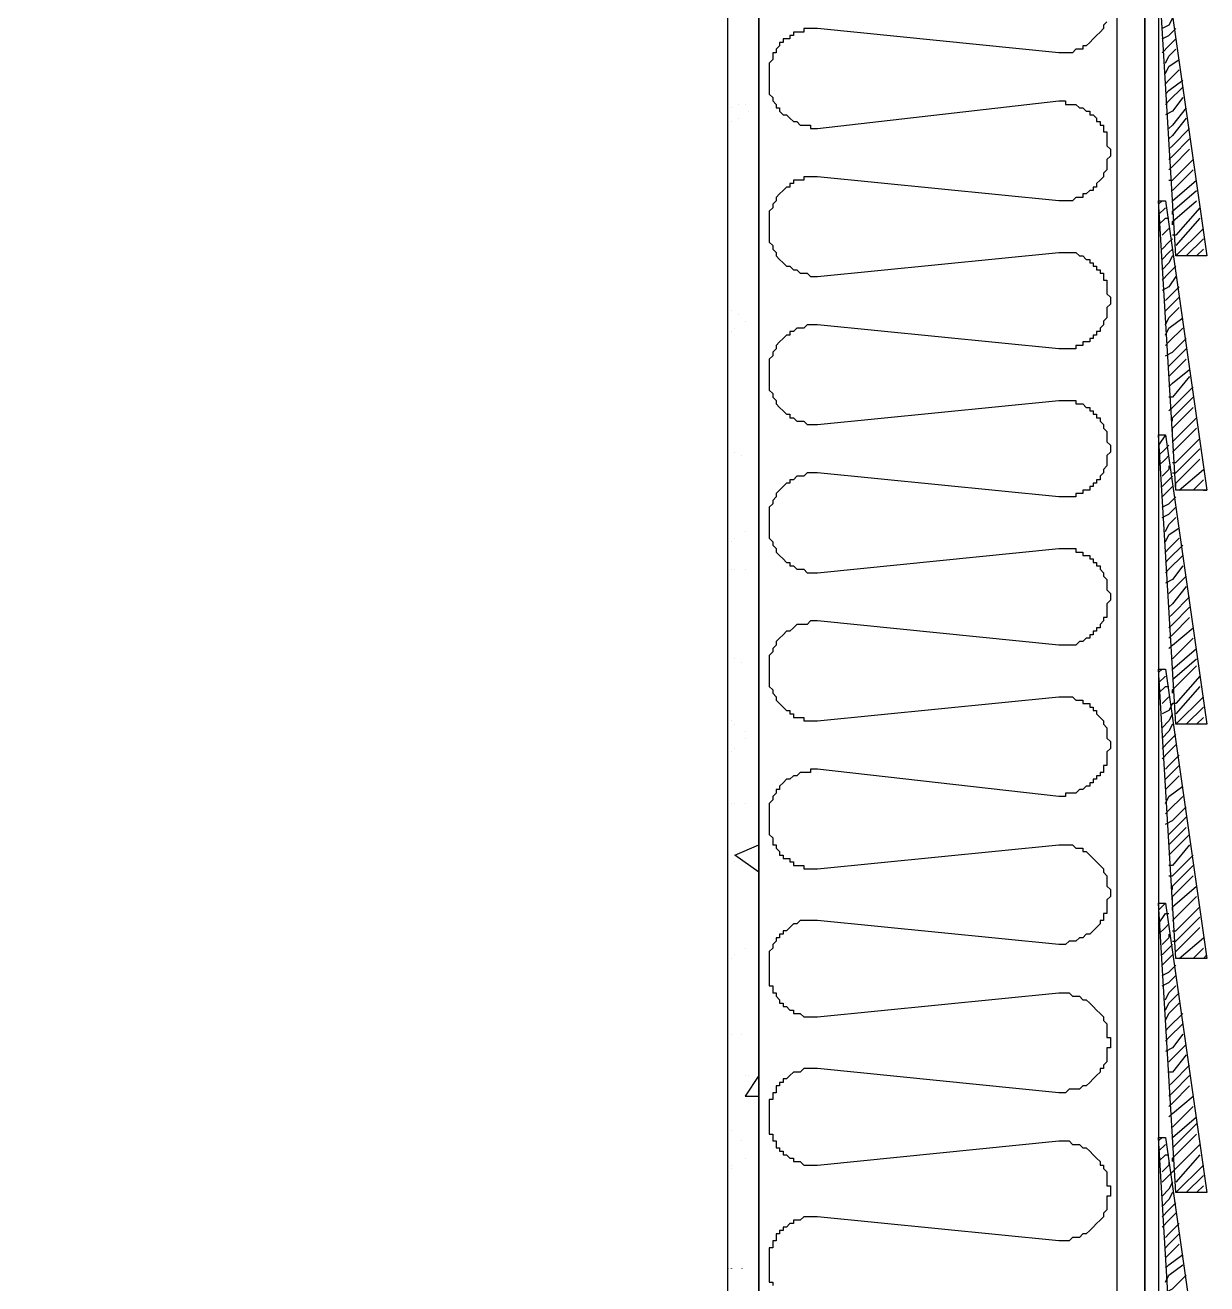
# Model space of a CAD drawing. Header units: inches. Extents: x -1597 to 5492, y -569 to 966.
# Drawn here: x 802.9 to 917.2, y -13.4 to 108.4 of the extents above; entities that cross this region are included whole.
import ezdxf

# ---------------------------------------------------------------- set-up
doc = ezdxf.new("R2010")
doc.units = ezdxf.units.IN
doc.header["$MEASUREMENT"] = 0
doc.layers.add('PDF3_Geometry', color=7, linetype='Continuous')

msp = doc.modelspace()

# ---------------------------------------------------------------- linework, layer by layer
at = {"layer": 'PDF3_Geometry', "lineweight": 25}
for points in [[(873.899339, -112.902852), (870.899339, -112.902852), (870.899339, 475.430482), (873.899339, 475.430482), (873.899339, -112.902852), (873.899339, -103.569518), (908.566006, -112.902852), (908.566006, -103.569518), (873.899339, -112.902852), (908.566006, -112.902852), (908.566006, -117.236185), (802.899339, -117.236185), (802.899339, -112.902852), (908.566006, -112.902852)], [(907.566006, 108.763815), (907.232673, 108.430482), (907.232673, 108.097148), (906.899339, 107.763815), (906.566006, 107.430482), (906.232673, 107.097148), (905.899339, 106.763815), (905.566006, 106.430482), (905.232673, 106.430482), (905.232673, 106.097148), (904.899339, 106.097148), (904.566006, 106.097148), (904.232673, 105.763815), (903.899339, 105.763815), (903.566006, 105.763815), (903.232673, 105.763815), (902.899339, 105.763815), (879.566006, 108.097148), (879.232673, 108.097148), (878.899339, 108.097148), (878.566006, 108.097148), (878.232673, 108.097148), (878.232673, 107.763815), (877.899339, 107.763815), (877.566006, 107.763815), (877.232673, 107.763815), (877.232673, 107.430482), (876.899339, 107.430482), (876.899339, 107.097148), (876.566006, 107.097148), (876.232673, 107.097148), (876.232673, 106.763815), (875.899339, 106.763815), (875.899339, 106.430482), (875.566006, 106.097148), (875.566006, 105.763815), (875.232673, 105.763815), (875.232673, 105.430482), (875.232673, 105.097148), (874.899339, 104.763815), (874.899339, 104.430482), (874.899339, 104.097148), (874.899339, 103.763815), (874.899339, 103.430482), (874.899339, 103.097148), (874.899339, 102.763815), (874.899339, 102.430482), (874.899339, 102.097148), (874.899339, 101.763815), (875.232673, 101.430482), (875.232673, 101.097148), (875.566006, 100.763815), (875.566006, 100.430482), (875.899339, 100.430482), (875.899339, 100.097148), (876.232673, 99.763815), (876.566006, 99.763815), (876.899339, 99.430482), (877.232673, 99.097148), (877.566006, 99.097148), (877.899339, 98.763815), (878.232673, 98.763815), (878.566006, 98.763815), (878.899339, 98.763815), (878.899339, 98.430482), (879.232673, 98.430482), (879.566006, 98.430482), (902.899339, 101.097148), (903.232673, 101.097148), (903.566006, 101.097148), (903.566006, 100.763815), (903.899339, 100.763815), (904.232673, 100.763815), (904.566006, 100.763815), (904.899339, 100.430482), (905.232673, 100.430482), (905.566006, 100.097148), (905.899339, 100.097148), (905.899339, 99.763815), (906.232673, 99.763815), (906.566006, 99.430482), (906.566006, 99.097148), (906.899339, 99.097148), (906.899339, 98.763815), (907.232673, 98.763815), (907.232673, 98.430482), (907.232673, 98.097148), (907.566006, 98.097148), (907.566006, 97.763815), (907.566006, 97.430482), (907.566006, 97.097148), (907.566006, 96.763815), (907.899339, 96.430482), (907.899339, 96.097148), (907.899339, 95.763815), (907.566006, 95.430482), (907.566006, 95.097148), (907.566006, 94.763815), (907.566006, 94.430482), (907.232673, 94.097148), (907.232673, 93.763815), (906.899339, 93.430482), (906.566006, 93.097148), (906.566006, 92.763815), (906.232673, 92.763815), (906.232673, 92.430482), (905.899339, 92.430482), (905.566006, 92.097148), (905.232673, 92.097148), (905.232673, 91.763815), (904.899339, 91.763815), (904.566006, 91.763815), (904.232673, 91.430482), (903.899339, 91.430482), (903.566006, 91.430482), (903.232673, 91.430482), (902.899339, 91.430482), (879.566006, 93.763815), (879.232673, 93.763815), (878.899339, 93.763815), (878.566006, 93.763815), (878.232673, 93.763815), (878.232673, 93.430482), (877.899339, 93.430482), (877.566006, 93.430482), (877.232673, 93.430482), (877.232673, 93.097148), (876.899339, 93.097148), (876.899339, 92.763815), (876.566006, 92.763815), (876.232673, 92.430482), (875.899339, 92.097148), (875.566006, 91.763815), (875.566006, 91.430482), (875.232673, 91.097148), (875.232673, 90.763815), (874.899339, 90.430482), (874.899339, 90.097148), (874.899339, 89.763815), (874.899339, 89.430482), (874.899339, 89.097148), (874.899339, 88.763815), (874.899339, 88.430482), (874.899339, 88.097148), (874.899339, 87.763815), (874.899339, 87.430482), (875.232673, 87.097148), (875.232673, 86.763815), (875.566006, 86.430482), (875.566006, 86.097148), (875.899339, 85.763815), (876.232673, 85.430482), (876.566006, 85.097148), (876.899339, 85.097148), (877.232673, 84.763815), (877.566006, 84.763815), (877.899339, 84.430482), (878.232673, 84.430482), (878.566006, 84.430482), (878.899339, 84.097148), (879.232673, 84.097148), (879.566006, 84.097148), (902.899339, 86.430482), (903.232673, 86.430482), (903.566006, 86.430482), (903.899339, 86.430482), (904.232673, 86.430482), (904.566006, 86.430482), (904.899339, 86.097148), (905.232673, 86.097148), (905.566006, 85.763815), (905.899339, 85.763815), (905.899339, 85.430482), (906.232673, 85.430482), (906.232673, 85.097148), (906.566006, 85.097148), (906.566006, 84.763815), (906.899339, 84.763815), (906.899339, 84.430482), (907.232673, 84.430482), (907.232673, 84.097148), (907.232673, 83.763815), (907.566006, 83.763815), (907.566006, 83.430482), (907.566006, 83.097148), (907.566006, 82.763815), (907.566006, 82.430482), (907.899339, 82.097148), (907.899339, 81.763815), (907.899339, 81.430482), (907.566006, 81.097148), (907.566006, 80.763815), (907.566006, 80.430482), (907.566006, 80.097148), (907.232673, 79.763815), (907.232673, 79.430482), (906.899339, 79.097148), (906.899339, 78.763815), (906.566006, 78.763815), (906.566006, 78.430482), (906.232673, 78.430482), (906.232673, 78.097148), (905.899339, 78.097148), (905.899339, 77.763815), (905.566006, 77.763815), (905.232673, 77.763815), (905.232673, 77.430482), (904.899339, 77.430482), (904.566006, 77.430482), (904.566006, 77.097148), (904.232673, 77.097148), (903.899339, 77.097148), (903.566006, 77.097148), (903.232673, 77.097148), (902.899339, 77.097148), (879.566006, 79.430482), (879.232673, 79.430482), (878.899339, 79.430482), (878.566006, 79.430482), (878.232673, 79.097148), (877.899339, 79.097148), (877.566006, 79.097148), (877.232673, 78.763815), (876.899339, 78.763815), (876.899339, 78.430482), (876.566006, 78.430482), (876.232673, 78.097148), (875.899339, 77.763815), (875.566006, 77.430482), (875.566006, 77.097148), (875.232673, 76.763815), (875.232673, 76.430482), (874.899339, 76.097148), (874.899339, 75.763815), (874.899339, 75.430482), (874.899339, 75.097148), (874.899339, 74.763815), (874.899339, 74.430482), (874.899339, 74.097148), (874.899339, 73.763815), (874.899339, 73.430482), (874.899339, 73.097148), (875.232673, 72.763815), (875.232673, 72.430482), (875.566006, 72.097148), (875.566006, 71.763815), (875.899339, 71.430482), (876.232673, 71.097148), (876.566006, 70.763815), (876.899339, 70.763815), (876.899339, 70.430482), (877.232673, 70.430482), (877.566006, 70.097148), (877.899339, 70.097148), (878.232673, 70.097148), (878.566006, 69.763815), (878.899339, 69.763815), (879.232673, 69.763815), (879.566006, 69.763815), (902.899339, 72.097148), (903.232673, 72.097148), (903.566006, 72.097148), (903.899339, 72.097148), (904.232673, 72.097148), (904.566006, 72.097148), (904.566006, 71.763815), (904.899339, 71.763815), (905.232673, 71.763815), (905.566006, 71.430482), (905.899339, 71.430482), (905.899339, 71.097148), (906.232673, 71.097148), (906.232673, 70.763815), (906.566006, 70.763815), (906.566006, 70.430482), (906.899339, 70.430482), (906.899339, 70.097148), (907.232673, 69.763815), (907.232673, 69.430482), (907.566006, 69.097148), (907.566006, 68.763815), (907.566006, 68.430482), (907.566006, 68.097148), (907.899339, 67.763815), (907.899339, 67.430482), (907.899339, 67.097148), (907.566006, 66.763815), (907.566006, 66.430482), (907.566006, 66.097148), (907.566006, 65.763815), (907.232673, 65.430482), (907.232673, 65.097148), (906.899339, 64.763815), (906.899339, 64.430482), (906.566006, 64.430482), (906.566006, 64.097148), (906.232673, 64.097148), (906.232673, 63.763815), (905.899339, 63.763815), (905.899339, 63.430482), (905.566006, 63.430482), (905.232673, 63.430482), (905.232673, 63.097148), (904.899339, 63.097148), (904.566006, 63.097148), (904.566006, 62.763815), (904.232673, 62.763815), (903.899339, 62.763815), (903.566006, 62.763815), (903.232673, 62.763815), (902.899339, 62.763815), (879.566006, 65.097148), (879.232673, 65.097148), (878.899339, 65.097148), (878.566006, 65.097148), (878.232673, 64.763815), (877.899339, 64.763815), (877.566006, 64.763815), (877.232673, 64.430482), (876.899339, 64.430482), (876.899339, 64.097148), (876.566006, 64.097148), (876.232673, 63.763815), (875.899339, 63.430482), (875.566006, 63.097148), (875.566006, 62.763815), (875.232673, 62.430482), (875.232673, 62.097148), (874.899339, 61.763815), (874.899339, 61.430482), (874.899339, 61.097148), (874.899339, 60.763815), (874.899339, 60.430482), (874.899339, 60.097148), (874.899339, 59.763815), (874.899339, 59.430482), (874.899339, 59.097148), (874.899339, 58.763815), (875.232673, 58.430482), (875.232673, 58.097148), (875.566006, 57.763815), (875.566006, 57.430482), (875.899339, 57.097148), (876.232673, 56.763815), (876.566006, 56.430482), (876.899339, 56.430482), (876.899339, 56.097148), (877.232673, 56.097148), (877.566006, 55.763815), (877.899339, 55.763815), (878.232673, 55.763815), (878.566006, 55.430482), (878.899339, 55.430482), (879.232673, 55.430482), (879.566006, 55.430482), (902.899339, 57.763815), (903.232673, 57.763815), (903.566006, 57.763815), (903.899339, 57.763815), (904.232673, 57.763815), (904.566006, 57.763815), (904.566006, 57.430482), (904.899339, 57.430482), (905.232673, 57.430482), (905.232673, 57.097148), (905.566006, 57.097148), (905.899339, 57.097148), (905.899339, 56.763815), (906.232673, 56.763815), (906.232673, 56.430482), (906.566006, 56.430482), (906.566006, 56.097148), (906.899339, 56.097148), (906.899339, 55.763815), (907.232673, 55.430482), (907.232673, 55.097148), (907.566006, 54.763815), (907.566006, 54.430482), (907.566006, 54.097148), (907.566006, 53.763815), (907.899339, 53.430482), (907.899339, 53.097148), (907.899339, 52.763815), (907.566006, 52.430482), (907.566006, 52.097148), (907.566006, 51.763815), (907.566006, 51.430482), (907.566006, 51.097148), (907.232673, 51.097148), (907.232673, 50.763815), (906.899339, 50.430482), (906.899339, 50.097148), (906.566006, 50.097148), (906.566006, 49.763815), (906.232673, 49.763815), (906.232673, 49.430482), (905.899339, 49.430482), (905.899339, 49.097148), (905.566006, 49.097148), (905.232673, 48.763815), (904.899339, 48.763815), (904.566006, 48.430482), (904.232673, 48.430482), (903.899339, 48.430482), (903.566006, 48.430482), (903.232673, 48.430482), (902.899339, 48.430482), (879.566006, 50.763815), (879.232673, 50.763815), (878.899339, 50.763815), (878.566006, 50.430482), (878.232673, 50.430482), (877.899339, 50.430482), (877.566006, 50.430482), (877.232673, 50.097148), (876.899339, 49.763815), (876.566006, 49.763815), (876.232673, 49.430482), (875.899339, 49.097148), (875.566006, 48.763815), (875.566006, 48.430482), (875.232673, 48.097148), (875.232673, 47.763815), (874.899339, 47.430482), (874.899339, 47.097148), (874.899339, 46.763815), (874.899339, 46.430482), (874.899339, 46.097148), (874.899339, 45.763815), (874.899339, 45.430482), (874.899339, 45.097148), (874.899339, 44.763815), (874.899339, 44.430482), (875.232673, 44.097148), (875.232673, 43.763815), (875.566006, 43.430482), (875.566006, 43.097148), (875.899339, 42.763815), (876.232673, 42.430482), (876.566006, 42.097148), (876.899339, 42.097148), (876.899339, 41.763815), (877.232673, 41.763815), (877.232673, 41.430482), (877.566006, 41.430482), (877.899339, 41.430482), (878.232673, 41.430482), (878.232673, 41.097148), (878.566006, 41.097148), (878.899339, 41.097148), (879.232673, 41.097148), (879.566006, 41.097148), (902.899339, 43.430482), (903.232673, 43.430482), (903.566006, 43.430482), (903.899339, 43.430482), (904.232673, 43.430482), (904.566006, 43.097148), (904.899339, 43.097148), (905.232673, 43.097148), (905.232673, 42.763815), (905.566006, 42.763815), (905.899339, 42.763815), (905.899339, 42.430482), (906.232673, 42.430482), (906.232673, 42.097148), (906.566006, 42.097148), (906.566006, 41.763815), (906.899339, 41.430482), (907.232673, 41.097148), (907.232673, 40.763815), (907.566006, 40.430482), (907.566006, 40.097148), (907.566006, 39.763815), (907.566006, 39.430482), (907.899339, 39.097148), (907.899339, 38.763815), (907.899339, 38.430482), (907.566006, 38.097148), (907.566006, 37.763815), (907.566006, 37.430482), (907.566006, 37.097148), (907.566006, 36.763815), (907.232673, 36.763815), (907.232673, 36.430482), (907.232673, 36.097148), (906.899339, 36.097148), (906.899339, 35.763815), (906.566006, 35.763815), (906.566006, 35.430482), (906.232673, 35.430482), (906.232673, 35.097148), (905.899339, 35.097148), (905.899339, 34.763815), (905.566006, 34.763815), (905.232673, 34.430482), (904.899339, 34.430482), (904.566006, 34.097148), (904.232673, 34.097148), (903.899339, 34.097148), (903.566006, 34.097148), (903.566006, 33.763815), (903.232673, 33.763815), (902.899339, 33.763815), (879.566006, 36.430482), (879.232673, 36.430482), (878.899339, 36.430482), (878.899339, 36.097148), (878.566006, 36.097148), (878.232673, 36.097148), (877.899339, 36.097148), (877.566006, 35.763815), (877.232673, 35.763815), (876.899339, 35.430482), (876.566006, 35.430482), (876.232673, 35.097148), (875.899339, 34.763815), (875.899339, 34.430482), (875.566006, 34.430482), (875.566006, 34.097148), (875.232673, 33.763815), (875.232673, 33.430482), (874.899339, 33.097148), (874.899339, 32.763815), (874.899339, 32.430482), (874.899339, 32.097148), (874.899339, 31.763815), (874.899339, 31.430482), (874.899339, 31.097148), (874.899339, 30.763815), (874.899339, 30.430482), (874.899339, 30.097148), (875.232673, 29.763815), (875.232673, 29.430482), (875.232673, 29.097148), (875.566006, 29.097148), (875.566006, 28.763815), (875.899339, 28.430482), (875.899339, 28.097148), (876.232673, 28.097148), (876.232673, 27.763815), (876.566006, 27.763815), (876.899339, 27.763815), (876.899339, 27.430482), (877.232673, 27.430482), (877.232673, 27.097148), (877.566006, 27.097148), (877.899339, 27.097148), (878.232673, 27.097148), (878.232673, 26.763815), (878.566006, 26.763815), (878.899339, 26.763815), (879.232673, 26.763815), (879.566006, 26.763815), (902.899339, 29.097148), (903.232673, 29.097148), (903.566006, 29.097148), (903.899339, 29.097148), (904.232673, 29.097148), (904.566006, 28.763815), (904.899339, 28.763815), (905.232673, 28.763815), (905.232673, 28.430482), (905.566006, 28.430482), (905.899339, 28.097148), (906.232673, 27.763815), (906.566006, 27.430482), (906.899339, 27.097148), (907.232673, 26.763815), (907.232673, 26.430482), (907.566006, 26.097148), (907.566006, 25.763815), (907.566006, 25.430482), (907.566006, 25.097148), (907.899339, 24.763815), (907.899339, 24.430482), (907.899339, 24.097148), (907.566006, 23.763815), (907.566006, 23.430482), (907.566006, 23.097148), (907.566006, 22.763815), (907.566006, 22.430482), (907.232673, 22.430482), (907.232673, 22.097148), (907.232673, 21.763815), (906.899339, 21.763815), (906.899339, 21.430482), (906.566006, 21.097148), (906.232673, 20.763815), (905.899339, 20.430482), (905.566006, 20.430482), (905.232673, 20.097148), (904.899339, 20.097148), (904.566006, 19.763815), (904.232673, 19.763815), (903.899339, 19.763815), (903.566006, 19.430482), (903.232673, 19.430482), (902.899339, 19.430482), (879.566006, 21.763815), (879.232673, 21.763815), (878.899339, 21.763815), (878.566006, 21.763815), (878.232673, 21.763815), (877.899339, 21.763815), (877.566006, 21.430482), (877.232673, 21.430482), (876.899339, 21.097148), (876.566006, 20.763815), (876.232673, 20.763815), (876.232673, 20.430482), (875.899339, 20.430482), (875.899339, 20.097148), (875.566006, 20.097148), (875.566006, 19.763815), (875.232673, 19.430482), (875.232673, 19.097148), (874.899339, 18.763815), (874.899339, 18.430482), (874.899339, 18.097148), (874.899339, 17.763815), (874.899339, 17.430482), (874.899339, 17.097148), (874.899339, 16.763815), (874.899339, 16.430482), (874.899339, 16.097148), (874.899339, 15.763815), (874.899339, 15.430482), (875.232673, 15.430482), (875.232673, 15.097148), (875.232673, 14.763815), (875.566006, 14.763815), (875.566006, 14.430482), (875.899339, 14.097148), (875.899339, 13.763815), (876.232673, 13.763815), (876.232673, 13.430482), (876.566006, 13.430482), (876.899339, 13.097148), (877.232673, 13.097148), (877.232673, 12.763815), (877.566006, 12.763815), (877.899339, 12.763815), (878.232673, 12.430482), (878.566006, 12.430482), (878.899339, 12.430482), (879.232673, 12.430482), (879.566006, 12.430482), (902.899339, 14.763815), (903.232673, 14.763815), (903.566006, 14.763815), (903.899339, 14.763815), (904.232673, 14.430482), (904.566006, 14.430482), (904.899339, 14.430482), (905.232673, 14.097148), (905.566006, 14.097148), (905.899339, 13.763815), (906.232673, 13.430482), (906.566006, 13.097148), (906.899339, 12.763815), (907.232673, 12.430482), (907.232673, 12.097148), (907.566006, 11.763815), (907.566006, 11.430482), (907.566006, 11.097148), (907.566006, 10.763815), (907.566006, 10.430482), (907.899339, 10.430482), (907.899339, 10.097148), (907.899339, 9.763815), (907.899339, 9.430482), (907.566006, 9.430482), (907.566006, 9.097148), (907.566006, 8.763815), (907.566006, 8.430482), (907.566006, 8.097148), (907.232673, 7.763815), (907.232673, 7.430482), (906.899339, 7.430482), (906.899339, 7.097148), (906.566006, 6.763815), (906.232673, 6.430482), (905.899339, 6.097148), (905.566006, 5.763815), (905.232673, 5.763815), (904.899339, 5.430482), (904.566006, 5.430482), (904.232673, 5.430482), (903.899339, 5.430482), (903.566006, 5.097148), (903.232673, 5.097148), (902.899339, 5.097148), (879.566006, 7.430482), (879.232673, 7.430482), (878.899339, 7.430482), (878.566006, 7.430482), (878.232673, 7.430482), (877.899339, 7.097148), (877.566006, 7.097148), (877.232673, 7.097148), (876.899339, 6.763815), (876.566006, 6.430482), (876.232673, 6.430482), (876.232673, 6.097148), (875.899339, 6.097148), (875.899339, 5.763815), (875.566006, 5.763815), (875.566006, 5.430482), (875.566006, 5.097148), (875.232673, 5.097148), (875.232673, 4.763815), (875.232673, 4.430482), (874.899339, 4.430482), (874.899339, 4.097148), (874.899339, 3.763815), (874.899339, 3.430482), (874.899339, 3.097148), (874.899339, 2.763815), (874.899339, 2.430482), (874.899339, 2.097148), (874.899339, 1.763815), (874.899339, 1.430482), (874.899339, 1.097148), (875.232673, 1.097148), (875.232673, 0.763815), (875.232673, 0.430482), (875.566006, 0.430482), (875.566006, 0.097148), (875.566006, -0.236185), (875.899339, -0.236185), (875.899339, -0.569518), (876.232673, -0.569518), (876.232673, -0.902852), (876.566006, -0.902852), (876.899339, -1.236185), (877.232673, -1.236185), (877.232673, -1.569518), (877.566006, -1.569518), (877.899339, -1.569518), (878.232673, -1.902852), (878.566006, -1.902852), (878.899339, -1.902852), (879.232673, -1.902852), (879.566006, -1.902852), (902.899339, 0.430482), (903.232673, 0.430482), (903.566006, 0.430482), (903.899339, 0.430482), (904.232673, 0.097148), (904.566006, 0.097148), (904.899339, 0.097148), (905.232673, -0.236185), (905.566006, -0.236185), (905.899339, -0.569518), (906.232673, -0.902852), (906.566006, -1.236185), (906.899339, -1.569518), (906.899339, -1.902852), (907.232673, -1.902852), (907.232673, -2.236185), (907.566006, -2.569518), (907.566006, -2.902852), (907.566006, -3.236185), (907.566006, -3.569518), (907.566006, -3.902852), (907.899339, -3.902852), (907.899339, -4.236185), (907.899339, -4.569518), (907.899339, -4.902852), (907.566006, -4.902852), (907.566006, -5.236185), (907.566006, -5.569518), (907.566006, -5.902852), (907.566006, -6.236185), (907.232673, -6.569518), (907.232673, -6.902852), (906.899339, -7.236185), (906.566006, -7.569518), (906.232673, -7.902852), (905.899339, -8.236185), (905.566006, -8.569518), (905.232673, -8.569518), (904.899339, -8.902852), (904.566006, -8.902852), (904.232673, -8.902852), (903.899339, -9.236185), (903.566006, -9.236185), (903.232673, -9.236185), (902.899339, -9.236185), (879.566006, -6.902852), (879.232673, -6.902852), (878.899339, -6.902852), (878.566006, -6.902852), (878.232673, -6.902852), (877.899339, -7.236185), (877.566006, -7.236185), (877.232673, -7.236185), (877.232673, -7.569518), (876.899339, -7.569518), (876.566006, -7.902852), (876.232673, -7.902852), (876.232673, -8.236185), (875.899339, -8.236185), (875.899339, -8.569518), (875.566006, -8.569518), (875.566006, -8.902852), (875.566006, -9.236185), (875.232673, -9.236185), (875.232673, -9.569518), (875.232673, -9.902852), (874.899339, -9.902852), (874.899339, -10.236185), (874.899339, -10.569518), (874.899339, -10.902852), (874.899339, -11.236185), (874.899339, -11.569518), (874.899339, -11.902852), (874.899339, -12.236185), (874.899339, -12.569518), (874.899339, -12.902852), (874.899339, -13.236185), (875.232673, -13.236185), (875.232673, -13.569518)], [(870.899339, 100.430482), (870.899339, 100.430148)], [(871.232673, 100.430482), (871.232673, 100.430148)], [(872.566006, 100.763815), (872.566006, 100.763482)], [(872.899339, 100.097148), (872.899339, 100.096815)], [(870.899339, 98.763815), (870.899339, 98.763482)], [(871.232673, 99.097148), (871.232673, 99.096815)], [(870.899339, 81.097148), (870.899339, 81.096815)], [(871.232673, 80.763815), (871.232673, 80.763482)], [(873.899339, 80.763815), (873.899339, 80.763482)], [(870.899339, 78.430482), (870.899339, 78.430148)], [(871.232673, 78.763815), (871.232673, 78.763482)], [(873.899339, 78.430482), (873.899339, 78.430148)], [(872.232673, 66.763815), (872.232673, 66.763482)], [(873.899339, 65.763815), (873.899339, 65.763482)], [(873.899339, 60.430482), (873.899339, 60.430148)], [(872.566006, 59.430482), (872.566006, 59.430148)], [(870.899339, 58.097148), (870.899339, 58.096815)], [(871.232673, 58.430482), (871.232673, 58.430148)], [(873.899339, 56.097148), (873.899339, 56.096815)], [(870.899339, 55.763815), (870.899339, 55.763482)], [(871.232673, 55.763815), (871.232673, 55.763482)], [(872.566006, 55.763815), (872.566006, 55.763482)], [(872.232673, 46.763815), (872.232673, 46.763482)], [(873.899339, 45.763815), (873.899339, 45.763482)], [(870.899339, 41.430482), (870.899339, 41.430148)], [(871.232673, 41.097148), (871.232673, 41.096815)], [(873.899339, 40.430482), (873.899339, 40.430148)], [(872.566006, 40.097148), (872.566006, 40.096815)], [(872.566006, 39.430482), (872.566006, 39.430148)], [(870.899339, 38.097148), (870.899339, 38.096815)], [(871.232673, 38.097148), (871.232673, 38.096815)], [(873.899339, 38.763815), (873.899339, 38.763482)], [(870.899339, 33.097148), (870.899339, 33.096815)], [(871.232673, 33.097148), (871.232673, 33.096815)], [(872.566006, 33.097148), (872.566006, 33.096815)], [(873.899339, 33.430482), (873.899339, 33.430148)], [(873.899339, 26.430482), (871.566006, 28.097148), (873.899339, 29.097148)], [(872.232673, 27.097148), (872.232673, 27.096815)], [(873.899339, 26.097148), (873.899339, 26.096815)], [(873.899339, 20.097148), (873.899339, 20.096815)], [(872.566006, 19.097148), (872.566006, 19.096815)], [(870.899339, 17.763815), (870.899339, 17.763482)], [(871.232673, 18.097148), (871.232673, 18.096815)], [(873.899339, 11.097148), (873.899339, 11.096815)], [(872.232673, 10.763815), (872.232673, 10.763482)], [(873.899339, 6.763815), (872.566006, 4.763815), (873.899339, 4.763815)], [(872.566006, 6.763815), (872.566006, 6.763482)], [(872.899339, 6.763815), (872.899339, 6.763482)], [(873.899339, 6.097148), (873.899339, 6.096815)], [(872.232673, 0.430482), (872.232673, 0.430148)], [(873.899339, -0.236185), (873.899339, -0.236518)], [(873.899339, -0.902852), (873.899339, -0.903185)], [(871.232673, -2.236185), (871.232673, -2.236518)], [(872.566006, -1.236185), (872.566006, -1.236518)], [(870.899339, -2.569518), (870.899339, -2.569852)], [(872.232673, -11.902852), (872.232673, -11.903185)], [(873.899339, -11.569518), (873.899339, -11.569852)]]:
    msp.add_lwpolyline(points, dxfattribs=at)
at = {"layer": 'PDF3_Geometry', "color": 4, "lineweight": 25}
msp.add_lwpolyline([(911.232673, 475.430482), (911.232673, 475.430482), (911.232673, -184.236185), (849.232673, -184.236185)], dxfattribs=at)
at = {"layer": 'PDF3_Geometry', "color": 230, "lineweight": 25, "true_color": 0xff007f}
msp.add_lwpolyline([(873.899339, -112.902852), (873.899339, 475.430482), (873.899339, 475.430482)], dxfattribs=at)
at = {"layer": 'PDF3_Geometry', "lineweight": 25}
for points in [[(911.232673, 475.430482), (911.232673, -174.902852), (908.566006, -174.902852), (908.566006, 475.430482)], [(912.566006, 415.430482), (912.566006, -184.236185), (911.232673, -184.236185), (911.232673, 415.430482)], [(871.899339, 100.763482), (871.899339, 100.763815)], [(873.899339, 101.096815), (873.899339, 101.097148)], [(871.899339, 99.430148), (871.899339, 99.430482)], [(871.899339, 80.430148), (871.899339, 80.430482)], [(872.566006, 79.763482), (872.566006, 79.763815)], [(871.566006, 79.096815), (871.566006, 79.097148)], [(870.899339, 67.763482), (870.899339, 67.763815)], [(871.566006, 67.096815), (871.566006, 67.097148)], [(871.566006, 58.763482), (871.566006, 58.763815)], [(871.566006, 55.763482), (871.566006, 55.763815)], [(870.899339, 47.763482), (870.899339, 47.763815)], [(871.566006, 47.096815), (871.566006, 47.097148)], [(871.566006, 40.763482), (871.566006, 40.763815)], [(871.566006, 38.430148), (871.566006, 38.430482)], [(871.566006, 33.096815), (871.566006, 33.097148)], [(870.899339, 27.763482), (870.899339, 27.763815)], [(871.566006, 27.430148), (871.566006, 27.430482)], [(871.566006, 18.430148), (871.566006, 18.430482)], [(870.899339, 10.763482), (870.899339, 10.763815)], [(871.232673, 10.763482), (871.232673, 10.763815)], [(870.899339, 1.763482), (870.899339, 1.763815)], [(871.232673, 1.430148), (871.232673, 1.430482)], [(871.232673, -1.903185), (871.232673, -1.902852)], [(870.899339, -11.903185), (870.899339, -11.902852)], [(871.232673, -11.903185), (871.232673, -11.902852)]]:
    msp.add_lwpolyline(points, close=True, dxfattribs=at)
at = {"layer": 'PDF3_Geometry', "color": 35, "lineweight": 25, "true_color": 0x8d7852}
for points in [[(917.232673, 86.097148), (914.232673, 86.097148), (912.566006, 114.097148), (913.232673, 114.097148)], [(917.232673, 63.430482), (914.232673, 63.430482), (912.566006, 91.430482), (913.232673, 91.430482)], [(917.232673, 40.763815), (914.232673, 40.763815), (912.566006, 68.763815), (913.232673, 68.763815)], [(917.232673, 18.097148), (914.232673, 18.097148), (912.566006, 46.097148), (913.232673, 46.097148)], [(917.232673, -4.569518), (914.232673, -4.569518), (912.566006, 23.430482), (913.232673, 23.430482)], [(917.232673, -27.236185), (914.232673, -27.236185), (912.566006, 0.763815), (913.232673, 0.763815)]]:
    msp.add_lwpolyline(points, close=True, dxfattribs=at)
at = {"layer": 'PDF3_Geometry', "color": 254, "lineweight": 25, "true_color": 0xebe8de}
for points in [[(913.899339, 109.097148), (913.566006, 108.430482), (912.899339, 108.097148)], [(912.899339, 107.097148), (913.566006, 107.430482), (914.232673, 108.097148)], [(912.899339, 105.763815), (913.566006, 106.430482), (914.232673, 107.097148)], [(913.232673, 104.763815), (913.566006, 105.430482), (914.232673, 106.097148)], [(913.232673, 103.763815), (913.566006, 104.430482), (914.566006, 105.097148)], [(913.232673, 102.763815), (913.566006, 103.097148), (914.566006, 104.097148)], [(913.232673, 101.763815), (913.566006, 102.097148), (914.899339, 103.097148)], [(913.232673, 100.763815), (913.566006, 101.097148), (914.899339, 102.430482)], [(914.899339, 101.430482), (913.899339, 100.097148), (913.232673, 99.763815)], [(915.232673, 100.430482), (913.899339, 98.763815), (913.566006, 98.430482)], [(915.232673, 99.430482), (913.899339, 97.763815), (913.566006, 97.430482)], [(913.566006, 96.430482), (913.899339, 96.763815), (915.566006, 98.430482)], [(913.566006, 95.430482), (913.899339, 95.763815), (915.566006, 97.430482)], [(913.566006, 94.430482), (913.899339, 94.763815), (915.566006, 96.430482)], [(913.566006, 93.430482), (913.899339, 93.430482), (915.899339, 95.430482)], [(913.899339, 92.430482), (915.899339, 94.430482)], [(913.899339, 91.430482), (916.232673, 93.430482)], [(912.566006, 91.097148), (912.899339, 91.430482)], [(913.899339, 90.097148), (913.899339, 90.430482), (916.232673, 92.430482)], [(913.899339, 89.097148), (913.899339, 89.430482), (916.232673, 91.430482)], [(912.566006, 90.097148), (913.232673, 90.763815)], [(916.566006, 90.763815), (914.232673, 88.097148), (913.899339, 88.097148)], [(912.566006, 89.097148), (913.232673, 89.763815), (913.566006, 89.763815)], [(916.566006, 89.763815), (914.232673, 87.097148)], [(912.899339, 88.097148), (913.566006, 88.763815)], [(912.899339, 86.763815), (913.566006, 87.430482), (913.899339, 87.763815)], [(914.232673, 86.097148), (916.899339, 88.763815)], [(915.232673, 86.097148), (916.899339, 87.763815)], [(912.899339, 85.763815), (913.566006, 86.430482), (913.899339, 86.763815)], [(916.232673, 86.097148), (916.899339, 86.763815)], [(913.899339, 86.097148), (913.566006, 85.430482), (912.899339, 84.763815)], [(912.899339, 83.763815), (913.566006, 84.430482), (914.232673, 85.097148)], [(914.232673, 84.097148), (913.566006, 83.097148), (912.899339, 82.763815)], [(913.232673, 81.763815), (913.566006, 82.097148), (914.566006, 83.097148)], [(913.232673, 80.763815), (913.566006, 81.097148), (914.566006, 82.097148)], [(913.232673, 79.430482), (913.566006, 80.097148), (914.566006, 81.097148)], [(913.232673, 78.430482), (913.566006, 79.097148), (914.899339, 80.097148)], [(913.232673, 77.430482), (913.566006, 77.763815), (914.899339, 79.097148)], [(913.232673, 76.430482), (913.899339, 76.763815), (915.232673, 78.097148)], [(913.566006, 75.430482), (913.899339, 75.763815), (915.232673, 77.097148)], [(913.566006, 74.430482), (913.899339, 74.763815), (915.232673, 76.097148)], [(913.566006, 73.430482), (913.899339, 73.763815), (915.566006, 75.097148)], [(915.566006, 74.430482), (913.899339, 72.430482), (913.566006, 72.430482)], [(913.566006, 71.097148), (913.899339, 71.430482), (915.899339, 73.430482)], [(913.899339, 70.097148), (913.899339, 70.430482), (915.899339, 72.430482)], [(913.899339, 69.097148), (913.899339, 69.430482), (915.899339, 71.430482)], [(913.899339, 68.097148), (916.232673, 70.430482)], [(913.232673, 68.763815), (912.566006, 67.763815)], [(913.899339, 67.097148), (916.232673, 69.430482)], [(913.899339, 66.097148), (914.232673, 66.097148), (916.566006, 68.430482)], [(912.566006, 66.763815), (913.232673, 67.430482), (913.566006, 67.763815)], [(913.899339, 65.097148), (914.232673, 65.097148), (916.566006, 67.430482)], [(912.566006, 65.763815), (913.232673, 66.430482), (913.566006, 66.763815)], [(914.232673, 63.763815), (914.232673, 64.097148), (916.566006, 66.430482)], [(913.566006, 65.763815), (913.566006, 65.430482), (912.899339, 64.763815)], [(912.899339, 63.763815), (913.566006, 64.430482), (913.899339, 64.763815)], [(914.566006, 63.430482), (916.899339, 65.430482)], [(912.899339, 62.763815), (913.566006, 63.430482), (913.899339, 63.763815)], [(915.899339, 63.430482), (916.899339, 64.430482)], [(916.899339, 63.430482), (917.232673, 63.430482)], [(912.899339, 61.763815), (913.566006, 62.097148), (914.232673, 62.763815)], [(912.899339, 60.763815), (913.566006, 61.097148), (914.232673, 61.763815)], [(913.232673, 59.430482), (913.566006, 60.097148), (914.232673, 60.763815)], [(913.232673, 58.430482), (913.566006, 59.097148), (914.566006, 59.763815)], [(913.232673, 57.430482), (913.566006, 57.763815), (914.566006, 58.763815)], [(913.232673, 56.430482), (913.566006, 56.763815), (914.899339, 58.097148)], [(913.232673, 55.430482), (913.566006, 55.763815), (914.899339, 57.097148)], [(914.899339, 56.097148), (913.899339, 54.763815), (913.232673, 54.430482)], [(913.566006, 53.430482), (913.899339, 53.763815), (915.232673, 55.097148)], [(915.232673, 54.097148), (913.899339, 52.430482), (913.566006, 52.097148)], [(913.566006, 51.097148), (913.899339, 51.430482), (915.566006, 53.097148)], [(913.566006, 50.097148), (913.899339, 50.430482), (915.566006, 52.097148)], [(913.566006, 49.097148), (913.899339, 49.430482), (915.566006, 51.097148)], [(913.566006, 48.097148), (913.899339, 48.430482), (915.899339, 50.097148)], [(913.899339, 47.097148), (915.899339, 49.097148)], [(913.899339, 46.097148), (916.232673, 48.097148)], [(913.899339, 45.097148), (916.232673, 47.097148)], [(913.899339, 43.763815), (913.899339, 44.097148), (916.232673, 46.430482)], [(912.566006, 45.763815), (912.899339, 46.097148)], [(912.566006, 44.763815), (913.232673, 45.430482)], [(916.566006, 45.430482), (914.232673, 42.763815), (913.899339, 42.763815), (913.566006, 42.097148), (912.899339, 41.763815)], [(912.566006, 43.763815), (913.232673, 44.430482), (913.566006, 44.430482)], [(916.566006, 44.430482), (914.232673, 41.763815)], [(912.899339, 42.763815), (913.566006, 43.430482)], [(914.232673, 40.763815), (916.899339, 43.430482)], [(913.899339, 41.763815), (913.566006, 41.097148), (912.899339, 40.430482)], [(915.232673, 40.763815), (916.899339, 42.430482)], [(916.232673, 40.763815), (916.899339, 41.430482)], [(913.899339, 40.763815), (913.566006, 40.097148), (912.899339, 39.430482)], [(912.899339, 38.430482), (913.566006, 39.097148), (914.232673, 39.763815)], [(912.899339, 37.430482), (913.566006, 38.097148), (914.232673, 38.763815)], [(913.232673, 36.430482), (913.566006, 36.763815), (914.566006, 37.763815)], [(913.232673, 35.430482), (913.566006, 35.763815), (914.566006, 36.763815)], [(913.232673, 34.430482), (913.566006, 34.763815), (914.566006, 35.763815)], [(913.232673, 33.097148), (913.566006, 33.763815), (914.899339, 34.763815)], [(913.232673, 32.097148), (913.566006, 32.430482), (914.899339, 33.763815)], [(913.232673, 31.097148), (913.899339, 31.430482), (915.232673, 32.763815)], [(913.566006, 30.097148), (913.899339, 30.430482), (915.232673, 31.763815)], [(913.566006, 29.097148), (913.899339, 29.430482), (915.232673, 30.763815)], [(913.566006, 28.097148), (913.899339, 28.430482), (915.566006, 30.097148)], [(915.566006, 29.097148), (913.899339, 27.097148), (913.566006, 27.097148)], [(913.566006, 26.097148), (913.899339, 26.097148), (915.899339, 28.097148)], [(913.899339, 24.763815), (913.899339, 25.097148), (915.899339, 27.097148)], [(913.899339, 23.763815), (913.899339, 24.097148), (915.899339, 26.097148)], [(913.899339, 22.763815), (913.899339, 23.097148), (916.232673, 25.097148)], [(912.566006, 22.763815), (913.232673, 23.430482)], [(913.899339, 21.763815), (916.232673, 24.097148)], [(912.566006, 21.430482), (913.232673, 22.430482), (913.566006, 22.430482)], [(913.899339, 20.763815), (914.232673, 20.763815), (916.566006, 23.097148)], [(913.899339, 19.763815), (914.232673, 19.763815), (916.566006, 22.097148)], [(912.566006, 20.430482), (913.232673, 21.097148), (913.566006, 21.430482)], [(914.232673, 18.763815), (916.566006, 21.097148)], [(913.566006, 20.430482), (913.566006, 20.097148), (912.899339, 19.430482)], [(914.566006, 18.097148), (916.899339, 20.097148)], [(912.899339, 18.430482), (913.566006, 19.097148), (913.899339, 19.430482)], [(912.899339, 17.430482), (913.566006, 18.097148), (913.899339, 18.430482)], [(915.899339, 18.097148), (916.899339, 19.097148)], [(916.899339, 18.097148), (917.232673, 18.430482)], [(912.899339, 16.430482), (913.566006, 16.763815), (914.232673, 17.430482)], [(912.899339, 15.430482), (913.566006, 15.763815), (914.232673, 16.430482)], [(913.232673, 14.097148), (913.566006, 14.763815), (914.232673, 15.430482)], [(913.232673, 13.097148), (913.566006, 13.763815), (914.566006, 14.763815)], [(913.232673, 12.097148), (913.566006, 12.763815), (914.566006, 13.763815)], [(913.232673, 11.097148), (913.566006, 11.430482), (914.899339, 12.763815)], [(913.232673, 10.097148), (913.566006, 10.430482), (914.899339, 11.763815)], [(914.899339, 10.763815), (913.899339, 9.430482), (913.232673, 9.097148)], [(913.566006, 8.097148), (913.899339, 8.430482), (915.232673, 9.763815)], [(915.232673, 8.763815), (913.899339, 7.097148), (913.566006, 7.097148)], [(913.566006, 5.763815), (913.899339, 6.097148), (915.566006, 7.763815)], [(913.566006, 4.763815), (913.899339, 5.097148), (915.566006, 6.763815)], [(913.566006, 3.763815), (913.899339, 4.097148), (915.566006, 5.763815)], [(913.566006, 2.763815), (913.899339, 3.097148), (915.899339, 4.763815)], [(913.899339, 1.763815), (915.899339, 3.763815)], [(913.899339, 0.763815), (916.232673, 2.763815)], [(913.899339, -0.236185), (916.232673, 2.097148)], [(912.566006, 0.430482), (912.899339, 0.763815)], [(912.566006, -0.569518), (913.232673, 0.097148)], [(912.899339, -3.569518), (913.566006, -2.902852), (913.899339, -2.569518), (914.232673, -2.236185), (916.566006, 0.097148)], [(913.899339, -1.569518), (913.899339, -1.236185), (916.232673, 1.097148)], [(912.566006, -1.569518), (913.232673, -0.902852), (913.566006, -0.902852)], [(916.566006, -0.902852), (914.232673, -3.569518)], [(913.566006, -1.569518), (913.566006, -1.902852), (912.899339, -2.569518)], [(914.232673, -4.569518), (916.899339, -1.902852)], [(913.899339, -3.569518), (913.566006, -4.236185), (912.899339, -4.902852)], [(915.232673, -4.569518), (916.899339, -2.902852)], [(913.899339, -4.569518), (913.566006, -5.236185), (912.899339, -5.902852)], [(916.232673, -4.569518), (916.899339, -3.902852)], [(912.899339, -6.902852), (913.566006, -6.236185), (914.232673, -5.569518)], [(912.899339, -7.902852), (913.566006, -7.236185), (914.232673, -6.569518)], [(913.232673, -8.902852), (913.566006, -8.569518), (914.566006, -7.569518)], [(913.232673, -9.902852), (913.566006, -9.569518), (914.566006, -8.569518)], [(913.232673, -10.902852), (913.566006, -10.569518), (914.566006, -9.569518)], [(913.232673, -11.902852), (913.566006, -11.569518), (914.899339, -10.569518)], [(913.232673, -13.236185), (913.566006, -12.569518), (914.899339, -11.569518)], [(913.232673, -14.236185), (913.899339, -13.902852), (915.232673, -12.569518)]]:
    msp.add_lwpolyline(points, dxfattribs=at)

doc.saveas('drawing.dxf')
